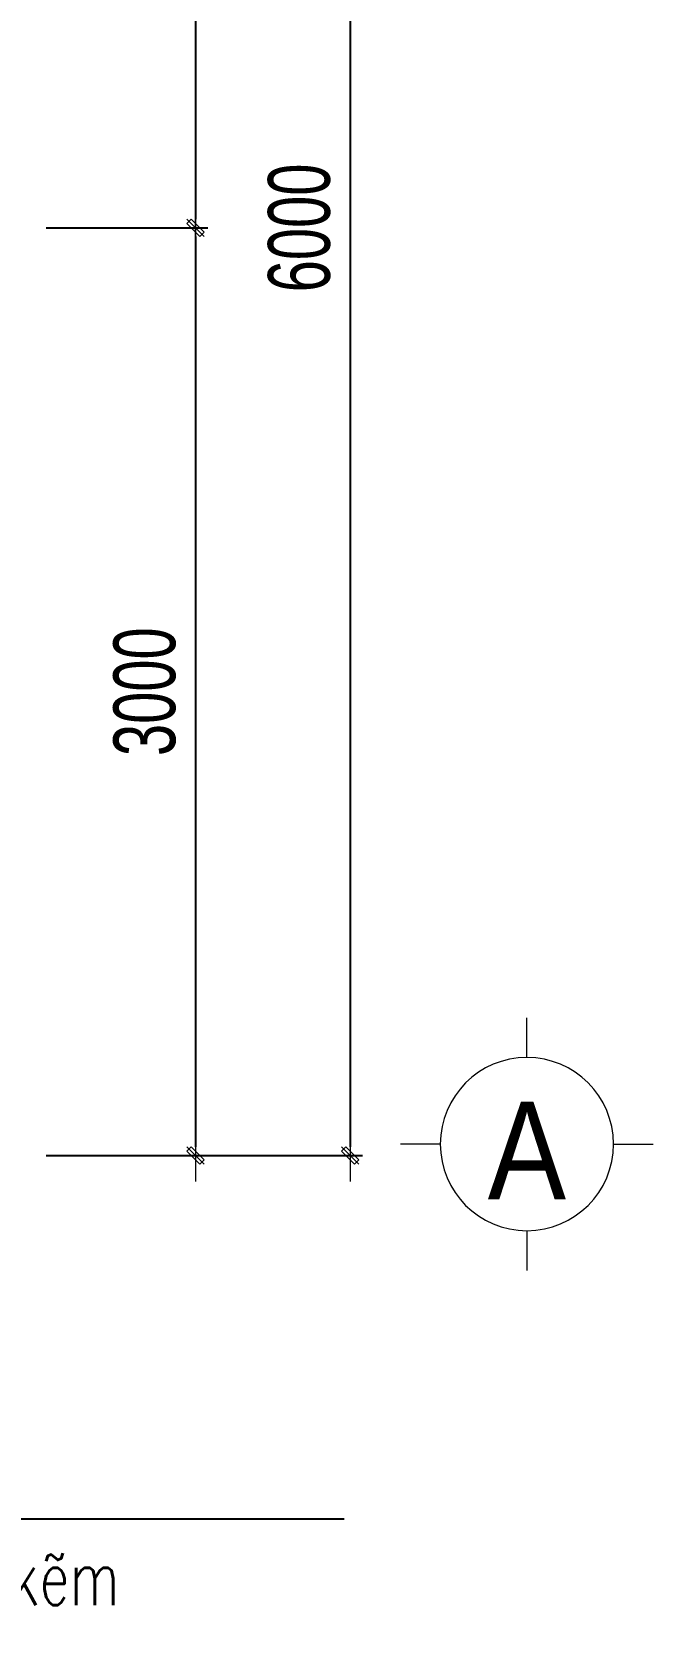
# Model space of a CAD drawing. Header units: millimetres. Extents: x -182770 to 489476, y -561170 to -280028.
# Drawn here: x 260065 to 262075, y -524304 to -519160 of the extents above; entities that cross this region are included whole.
import ezdxf
from ezdxf.enums import TextEntityAlignment as Align

# ---------------------------------------------------------------- set-up
doc = ezdxf.new("R2010")
doc.units = ezdxf.units.MM
doc.header["$MEASUREMENT"] = 0
doc.header["$PDMODE"] = 32
doc.layers.get('Defpoints').update_dxf_attribs({"color": 1})
for name, color, linetype, lineweight in [('LC Dim', 8, 'Continuous', 18), ('LC ISO', 153, 'Continuous', 13), ('LC Net manh', 133, 'Continuous', 5), ('LC Text1', 3, 'Continuous', 20)]:
    doc.layers.add(name, color=color, linetype=linetype, lineweight=lineweight)
doc.styles.add('HOATBIF', font='hoatbif.shx', dxfattribs={"width": 0.7})
doc.styles.add('LC 1', font='VHAVANB.TTF')
doc.styles.add('LC 3', font='vnsimli.shx', dxfattribs={"width": 0.75})
doc.dimstyles.new('DIM CHUAN', dxfattribs={"dimscale": 60, "dimtxt": 2.5, "dimasz": 0.35, "dimexe": 0.5, "dimexo": 0, "dimgap": 0.8, "dimtad": 1, "dimdec": 0, "dimzin": 0, "dimdsep": 46, "dimtxsty": 'HOATBIF', "dimblk1": 'DOT', "dimblk2": 'DOT', "dimsah": 1, "dimcen": -1, "dimdle": 1, "dimclrd": 256, "dimclre": 256, "dimclrt": 4, "dimadec": 3, "dimazin": 2, "dimtfac": 0.333333, "dimtdec": 0, "dimtix": 1, "dimtmove": 2, "dimatfit": 3, "dimldrblk": 'DOT', "dimfxl": 1, "dimtvp": 0.833333, "dimtolj": 1, "dimtzin": 0, "dimarcsym": 0})
doc.dimstyles.new('mb', dxfattribs={"dimscale": 71, "dimtxt": 2.5, "dimasz": 0.35, "dimexe": 0.5, "dimexo": 0, "dimgap": 0.8, "dimtad": 1, "dimdec": 0, "dimzin": 0, "dimdsep": 46, "dimtxsty": 'HOATBIF', "dimblk1": 'DOT', "dimblk2": 'DOT', "dimsah": 1, "dimcen": -1, "dimdle": 1, "dimclrd": 256, "dimclre": 256, "dimclrt": 4, "dimadec": 3, "dimazin": 2, "dimtfac": 0.333333, "dimtdec": 0, "dimtix": 1, "dimtmove": 2, "dimatfit": 3, "dimldrblk": 'DOT', "dimfxl": 1, "dimtvp": 0.833333, "dimtolj": 1, "dimtzin": 0, "dimarcsym": 0})

# ---------------------------------------------------------------- blocks, each defined once
blk = doc.blocks.new('DOT')
at = {"layer": 'LC Dim'}
blk.add_line((-3, 0), (3, 0), dxfattribs=at)
at = {"layer": 'LC Dim', "color": 4}
blk.add_line((-1, -1), (1, 1), dxfattribs=at)
blk.add_lwpolyline([(0.5, 1), (-1, -0.5), (-0.5, -1), (1, 0.5)], close=True, dxfattribs=at)
blk = doc.blocks.new('*D1000')
at = {"layer": 'Defpoints', "color": 0, "ltscale": 2, "transparency": 16777216}
for p in [(260112.1, -516793.9), (260112.1, -522793.9), (261094.6, -522793.9)]:
    blk.add_point(p, dxfattribs=at)
at = {"layer": 'LC Dim', "lineweight": -2, "ltscale": 2, "transparency": 16777216}
for p, q in [((260112.1, -516793.9), (261134.6, -516793.9)), ((261094.6, -516821.9), (261094.6, -522765.9)), ((260112.1, -522793.9), (261134.6, -522793.9))]:
    blk.add_line(p, q, dxfattribs=at)
at = {"layer": 'LC Dim', "lineweight": -2, "ltscale": 2, "transparency": 16777216, "xscale": 28, "yscale": 28, "zscale": 28}
for p, rotation in [((261094.6, -516793.9), 90), ((261094.6, -522793.9), 270)]:
    blk.add_blockref('DOT', p, dxfattribs=dict(at, rotation=rotation))
at = {"layer": 'LC Dim', "color": 4, "ltscale": 2, "transparency": 16777216, "insert": (260930.6, -519793.9), "char_height": 200, "attachment_point": 5, "rotation": 90, "style": 'HOATBIF'}
blk.add_mtext('\\A1;6000', dxfattribs=at)
blk = doc.blocks.new('_Dot')
at = {"color": 0, "linetype": 'ByBlock', "lineweight": -2}
blk.add_line((-0.5, 0), (-1, 0), dxfattribs=at)
at = {"color": 0, "linetype": 'ByBlock', "const_width": 0.5}
blk.add_lwpolyline([(-0.25, 0, 1), (0.25, 0, 1)], format="xyb", close=True, dxfattribs=at)
blk = doc.blocks.new('*D1004')
at = {"layer": 'Defpoints', "color": 0, "ltscale": 2, "transparency": 16777216}
for p in [(260112.1, -516793.9), (260112.1, -519793.9), (260594.6, -519793.9)]:
    blk.add_point(p, dxfattribs=at)
at = {"layer": 'LC Dim', "lineweight": -2, "ltscale": 2, "transparency": 16777216}
for p, q in [((260112.1, -516793.9), (260634.6, -516793.9)), ((260594.6, -516821.9), (260594.6, -519765.9)), ((260112.1, -519793.9), (260634.6, -519793.9))]:
    blk.add_line(p, q, dxfattribs=at)
at = {"layer": 'LC Dim', "lineweight": -2, "ltscale": 2, "transparency": 16777216, "xscale": 28, "yscale": 28, "zscale": 28}
for p, rotation in [((260594.6, -516793.9), 90), ((260594.6, -519793.9), 270)]:
    blk.add_blockref('DOT', p, dxfattribs=dict(at, rotation=rotation))
at = {"layer": 'LC Dim', "color": 4, "ltscale": 2, "transparency": 16777216, "insert": (260430.6, -518293.9), "char_height": 200, "attachment_point": 5, "rotation": 90, "style": 'HOATBIF'}
blk.add_mtext('\\A1;3000', dxfattribs=at)
blk = doc.blocks.new('*D1005')
at = {"layer": 'Defpoints', "color": 0, "ltscale": 2, "transparency": 16777216}
for p in [(260112.1, -519793.9), (260111.6, -522793.9), (260594.6, -522793.9)]:
    blk.add_point(p, dxfattribs=at)
at = {"layer": 'LC Dim', "lineweight": -2, "ltscale": 2, "transparency": 16777216}
for p, q in [((260112.1, -519793.9), (260634.6, -519793.9)), ((260594.6, -519821.9), (260594.6, -522765.9)), ((260111.6, -522793.9), (260634.6, -522793.9))]:
    blk.add_line(p, q, dxfattribs=at)
at = {"layer": 'LC Dim', "lineweight": -2, "ltscale": 2, "transparency": 16777216, "xscale": 28, "yscale": 28, "zscale": 28}
for p, rotation in [((260594.6, -519793.9), 90), ((260594.6, -522793.9), 270)]:
    blk.add_blockref('DOT', p, dxfattribs=dict(at, rotation=rotation))
at = {"layer": 'LC Dim', "color": 4, "ltscale": 2, "transparency": 16777216, "insert": (260430.6, -521293.9), "char_height": 200, "attachment_point": 5, "rotation": 90, "style": 'HOATBIF'}
blk.add_mtext('\\A1;3000', dxfattribs=at)
blk = doc.blocks.new('TTRUC')
at = {"layer": 'LC ISO'}
for p, q in [((0, 6.95), (0, 10.13)), ((-6.95, 0), (-10.13, 0)), ((6.95, 0), (10.13, 0)), ((0, -6.95), (0, -10.13))]:
    blk.add_line(p, q, dxfattribs=at)
at = {"layer": 'LC Net manh'}
blk.add_circle((0, 0), 6.95, dxfattribs=at)

msp = doc.modelspace()

# ---------------------------------------------------------------- block references
at = {"layer": 'LC ISO', "xscale": -40.31376784078886, "yscale": 40.31376784078886, "zscale": 40.31376784078886, "rotation": 180.0000000000055}
msp.add_blockref('TTRUC', (261666.4, -522757.3), dxfattribs=at)

# ---------------------------------------------------------------- texts
at = {"layer": 'LC Text1', "ltscale": 0.2, "style": 'LC 1', "width": 0.9}
msp.add_text('A', height=315.7, dxfattribs=at).set_placement((261666.4, -523030.6), align=Align.BOTTOM_CENTER)
at = {"layer": 'LC Text1', "color": 3, "style": 'LC 3', "width": 0.7}
msp.add_text('20X20X1.2 l=7.43M; a=270 m¹ kÏm', height=181, dxfattribs=at).set_placement((257141.1, -524248.5))

# ---------------------------------------------------------------- dimensions: what is measured, and where the dimension line sits
at = {"layer": 'LC Dim', "ltscale": 2}
for base, p1, p2, picture, middle in [((261094.6, -522793.9), (260112.1, -516793.9), (260112.1, -522793.9), '*D1000', (260930.6, -519793.9)), ((260594.6, -519793.9), (260112.1, -516793.9), (260112.1, -519793.9), '*D1004', (260430.6, -518293.9)), ((260594.6, -522793.9), (260112.1, -519793.9), (260111.6, -522793.9), '*D1005', (260430.6, -521293.9))]:
    dim = msp.add_linear_dim(base=base, p1=p1, p2=p2, angle=90, dimstyle='DIM CHUAN', override={"dimscale": 80}, dxfattribs=at)
    dim.commit()
    dim.dimension.update_dxf_attribs({"geometry": picture, "text_midpoint": middle})

# ---------------------------------------------------------------- leaders
msp.add_leader([(256914.1, -516253.9), (256914.1, -523969.2), (261075, -523969.2)], dimstyle='mb', dxfattribs=at)

doc.saveas('drawing.dxf')
